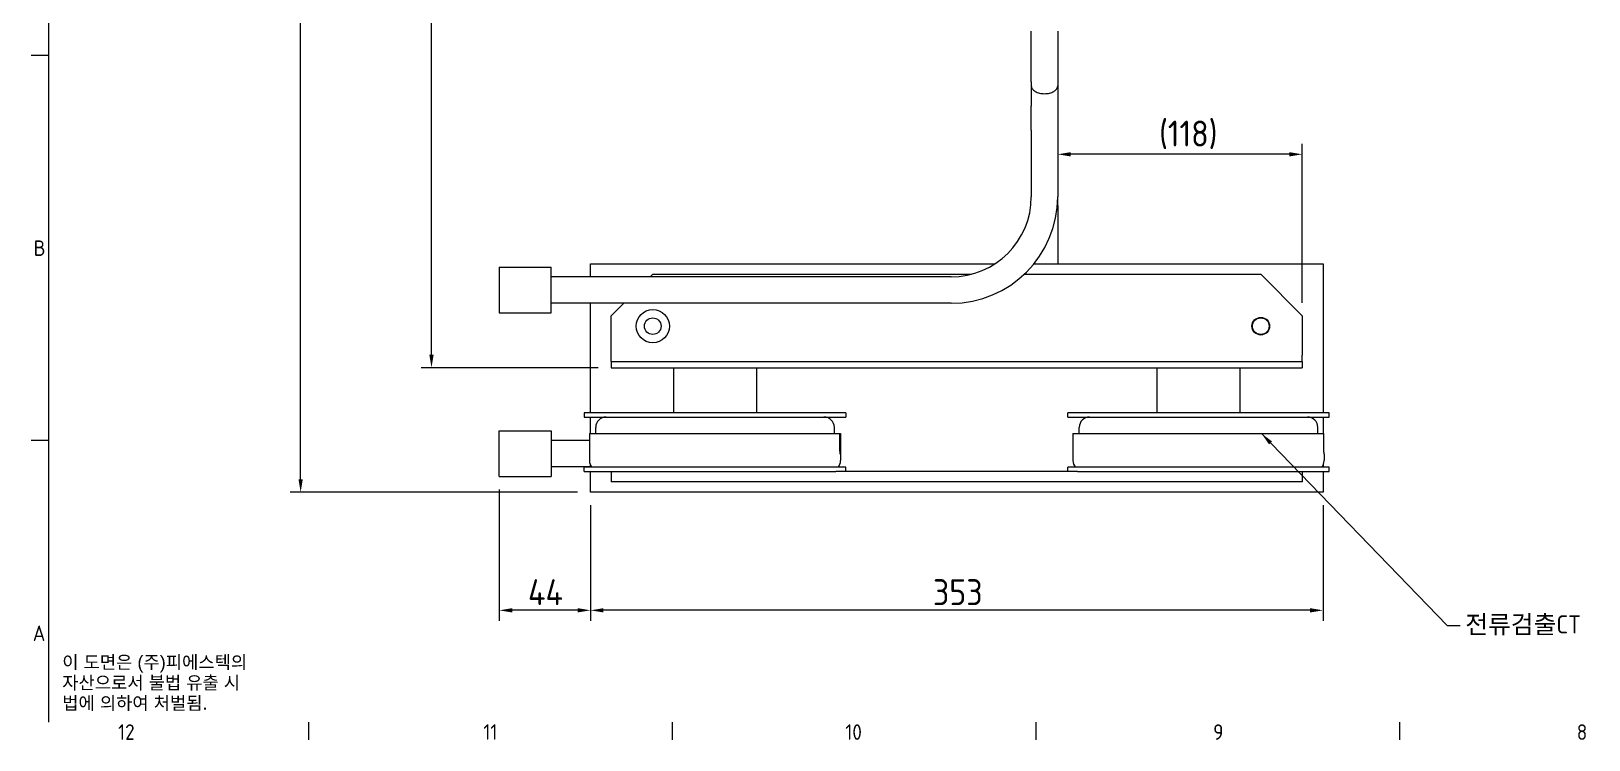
# Model space of a CAD drawing. Header units: millimetres. Extents: x 0 to 2102, y 0 to 1485.
# Drawn here: x 41 to 792, y 41 to 383 of the extents above; entities that cross this region are included whole.
import ezdxf

# ---------------------------------------------------------------- set-up
doc = ezdxf.new("R2010")
doc.units = ezdxf.units.MM
doc.header["$LTSCALE"] = 2.5
doc.layers.get('0').update_dxf_attribs({"color": 3, "lineweight": 5})
for name, color, linetype, lineweight in [('가시적인 것(ISO)', 3, 'Continuous', 5), ('경계(ISO)', 7, 'Continuous', 5), ('기호(ISO)', 5, 'Continuous', 5), ('치수(ISO)', 2, 'Continuous', 5)]:
    doc.layers.add(name, color=color, linetype=linetype, lineweight=lineweight)
doc.styles.add('문자 텍스트_PSTEK_POSCO', font='isocp.shx')
doc.styles.add('치수 텍스트_PSTEK_POSCO', font='isocp.shx')
doc.dimstyles.new('치수_PSTEK_POSCO', dxfattribs={"dimscale": 2.5, "dimtxt": 5, "dimasz": 2.5, "dimexe": 2, "dimexo": 2.5, "dimgap": 1, "dimtad": 1, "dimrnd": 1e-08, "dimdsep": 46, "dimtxsty": '치수 텍스트_PSTEK_POSCO', "dimcen": 0.09, "dimdle": 10, "dimclrd": 7, "dimclre": 7, "dimclrt": 2, "dimadec": 1, "dimazin": 2, "dimtfac": 1, "dimtmove": 0, "dimatfit": 3, "dimfxl": 0, "dimtolj": 1, "dimlwd": -1, "dimlwe": -1, "dimarcsym": 0})
doc.dimstyles.new('치수_PSTEK_POSCO$7', dxfattribs={"dimscale": 2.5, "dimtxt": 5, "dimasz": 2.5, "dimexe": 2, "dimexo": 2.5, "dimgap": 1, "dimtad": 1, "dimrnd": 1e-08, "dimdsep": 46, "dimtxsty": '치수 텍스트_PSTEK_POSCO', "dimcen": 0.09, "dimdle": 10, "dimclrd": 7, "dimclre": 7, "dimclrt": 2, "dimadec": 1, "dimazin": 2, "dimtfac": 1, "dimtmove": 0, "dimatfit": 3, "dimfxl": 0, "dimtolj": 1, "dimlwd": -1, "dimlwe": -1, "dimarcsym": 0})

# ---------------------------------------------------------------- blocks, each defined once
blk = doc.blocks.new('경계 Default Border')
at = {"layer": '경계(ISO)'}
for p, q in [((20, 148.5), (16.6, 148.5)), ((20, 74.25), (16.6, 74.25)), ((70.08, 20), (70.08, 16.6)), ((140.17, 20), (140.17, 16.6)), ((210.25, 20), (210.25, 16.6)), ((280.33, 20), (280.33, 16.6))]:
    blk.add_line(p, q, dxfattribs=at)
at = {"layer": '경계(ISO)', "flags": 128}
blk.add_lwpolyline([(20, 20), (20, 574)], dxfattribs=at)
at = {"layer": '경계(ISO)', "color": 2, "char_height": 3, "attachment_point": 7, "style": '문자 텍스트_PSTEK_POSCO'}
for s, insert in [('B', (17.08, 109.85)), ('A', (16.91, 35.62)), ('12', (33.36, 16.57)), ('11', (103.78, 16.6)), ('10', (173.53, 16.57)), ('9', (244.44, 16.57)), ('8', (314.52, 16.57))]:
    blk.add_mtext(s, dxfattribs=dict(at, insert=insert))
blk = doc.blocks.new('*D27')
at = {"layer": 'Defpoints', "color": 0}
for p in [(267.05, 168.26), (311.05, 160.76), (267.05, 103.84)]:
    blk.add_point(p, dxfattribs=at)
at = {"layer": '치수(ISO)', "color": 7}
for p, q in [((267.05, 162.01), (267.05, 98.84)), ((311.05, 154.51), (311.05, 98.84)), ((304.8, 103.84), (273.3, 103.84))]:
    blk.add_line(p, q, dxfattribs=at)
for points in [[(273.3, 104.88), (273.3, 102.8), (267.05, 103.84)], [(304.8, 104.88), (304.8, 102.8), (311.05, 103.84)]]:
    blk.add_solid(points, dxfattribs=at)
at = {"layer": '치수(ISO)', "color": 2, "insert": (280.92, 112.59), "char_height": 12.5, "attachment_point": 4, "style": '치수 텍스트_PSTEK_POSCO'}
blk.add_mtext('\\A1;44', dxfattribs=at)
blk = doc.blocks.new('*D28')
at = {"layer": 'Defpoints', "color": 0}
for p in [(311.05, 160.76), (664.05, 160.76), (311.05, 103.84)]:
    blk.add_point(p, dxfattribs=at)
at = {"layer": '치수(ISO)', "color": 7}
for p, q in [((311.05, 154.51), (311.05, 98.84)), ((664.05, 154.51), (664.05, 98.84)), ((657.8, 103.84), (317.3, 103.84))]:
    blk.add_line(p, q, dxfattribs=at)
for points in [[(317.3, 104.88), (317.3, 102.8), (311.05, 103.84)], [(657.8, 104.88), (657.8, 102.8), (664.05, 103.84)]]:
    blk.add_solid(points, dxfattribs=at)
at = {"layer": '치수(ISO)', "color": 2, "insert": (476.04, 112.59), "char_height": 12.5, "attachment_point": 4, "style": '치수 텍스트_PSTEK_POSCO'}
blk.add_mtext('\\A1;353', dxfattribs=at)
blk = doc.blocks.new('*D36')
at = {"layer": 'Defpoints', "color": 0}
for p in [(234.43, 884.09), (517.55, 884.09), (321.05, 220.76)]:
    blk.add_point(p, dxfattribs=at)
at = {"layer": '치수(ISO)', "color": 7}
for p, q in [((511.3, 884.09), (229.43, 884.09)), ((234.43, 227.01), (234.43, 877.84)), ((314.8, 220.76), (229.43, 220.76))]:
    blk.add_line(p, q, dxfattribs=at)
for points in [[(233.39, 877.84), (235.47, 877.84), (234.43, 884.09)], [(233.39, 227.01), (235.47, 227.01), (234.43, 220.76)]]:
    blk.add_solid(points, dxfattribs=at)
at = {"layer": '치수(ISO)', "color": 2, "insert": (224.92, 426.79), "char_height": 12.5, "attachment_point": 4, "rotation": 90, "style": '치수 텍스트_PSTEK_POSCO'}
blk.add_mtext('\\A1; (535)(소켓/부스바포함 전체길이)', dxfattribs=at)
blk = doc.blocks.new('*D37')
at = {"layer": 'Defpoints', "color": 0}
for p in [(536.17, 323.59), (536.17, 323.59), (654.05, 245.76)]:
    blk.add_point(p, dxfattribs=at)
at = {"layer": '치수(ISO)', "color": 7}
for p, q in [((647.8, 323.59), (542.42, 323.59)), ((654.05, 252.01), (654.05, 328.59))]:
    blk.add_line(p, q, dxfattribs=at)
for points in [[(542.42, 324.63), (542.42, 322.55), (536.17, 323.59)], [(647.8, 324.63), (647.8, 322.55), (654.05, 323.59)]]:
    blk.add_solid(points, dxfattribs=at)
at = {"layer": '치수(ISO)', "color": 2, "insert": (577.92, 332.96), "char_height": 12.5, "attachment_point": 4, "style": '치수 텍스트_PSTEK_POSCO'}
blk.add_mtext('\\A1; (118)', dxfattribs=at)
blk = doc.blocks.new('*D39')
at = {"layer": 'Defpoints', "color": 0}
for p in [(171.37, 884.09), (517.55, 884.09), (311.05, 160.76)]:
    blk.add_point(p, dxfattribs=at)
at = {"layer": '치수(ISO)', "color": 7}
for p, q in [((511.3, 884.09), (166.37, 884.09)), ((171.37, 167.01), (171.37, 877.84)), ((304.8, 160.76), (166.37, 160.76))]:
    blk.add_line(p, q, dxfattribs=at)
for points in [[(170.32, 877.84), (172.41, 877.84), (171.37, 884.09)], [(170.32, 167.01), (172.41, 167.01), (171.37, 160.76)]]:
    blk.add_solid(points, dxfattribs=at)
at = {"layer": '치수(ISO)', "color": 2, "insert": (161.85, 389.91), "char_height": 12.5, "attachment_point": 4, "rotation": 90, "style": '치수 텍스트_PSTEK_POSCO'}
blk.add_mtext('\\A1; (743.5)(소켓/부스바포함 전체길이)', dxfattribs=at)

msp = doc.modelspace()

# ---------------------------------------------------------------- linework, layer by layer
at = {"layer": '가시적인 것(ISO)'}
for p, q in [((523.4651, 358.5812), (523.4651, 382.9358)), ((536.1651, 382.9358), (536.1651, 358.5812)), ((523.4651, 358.5812), (523.4651, 356.528)), ((523.4651, 356.528), (523.4651, 346.812)), ((536.1651, 358.5812), (536.1651, 356.528)), ((536.1651, 356.528), (536.1651, 346.812)), ((523.4651, 335.2102), (523.4651, 346.812)), ((536.1651, 346.812), (536.1651, 335.2102)), ((523.4651, 335.2102), (523.4651, 303.1658)), ((536.1651, 335.2102), (536.1651, 303.1658)), ((536.1651, 298.9519), (536.1651, 303.1658)), ((536.1651, 298.9519), (536.1651, 270.7648)), ((311.0475, 264.5158), (311.0475, 270.7648)), ((311.0475, 270.7648), (505.8864, 270.7648)), ((524.6522, 270.7648), (664.0475, 270.7648)), ((664.0475, 270.7648), (664.0475, 198.9867)), ((267.0471, 269.1679), (267.0471, 247.1679)), ((267.0471, 269.1679), (292.0471, 269.1679)), ((292.0471, 247.1679), (292.0471, 269.1679)), ((484.8151, 264.5158), (292.0471, 264.5158)), ((341.0475, 265.7648), (339.7985, 264.5158)), ((341.0475, 265.7648), (494.5613, 265.7648)), ((520.0002, 265.7648), (634.0475, 265.7648)), ((654.0475, 245.7648), (634.0475, 265.7648)), ((484.8151, 251.8158), (292.0471, 251.8158)), ((311.0475, 198.9867), (311.0475, 251.8158)), ((327.0985, 251.8158), (321.0475, 245.7648)), ((267.0471, 247.1679), (292.0471, 247.1679)), ((321.0475, 226.7648), (321.0475, 245.7648)), ((654.0475, 245.7648), (654.0475, 226.7648)), ((321.0475, 223.7648), (321.0475, 226.7648)), ((654.0475, 223.7648), (654.0475, 226.7648)), ((321.0475, 223.7648), (654.0475, 223.7648)), ((321.0475, 223.7648), (321.0475, 220.7648)), ((321.0475, 220.7648), (654.0475, 220.7648)), ((351.0475, 220.7648), (351.0475, 198.9867)), ((391.0475, 220.7648), (391.0475, 198.9867)), ((584.0475, 198.9867), (584.0475, 220.7648)), ((624.0475, 198.9867), (624.0475, 220.7648)), ((654.0475, 223.7648), (654.0475, 220.7648)), ((434.0475, 198.9867), (308.0475, 198.9867)), ((308.0475, 198.9867), (308.0475, 196.9867)), ((308.0475, 196.9867), (434.0475, 196.9867)), ((311.0475, 188.9867), (311.0475, 196.9867)), ((434.0475, 198.9867), (434.0475, 196.9867)), ((667.0475, 198.9867), (541.0475, 198.9867)), ((541.0475, 196.9867), (541.0475, 198.9867)), ((541.0475, 196.9867), (667.0475, 196.9867)), ((664.0475, 196.9867), (664.0475, 188.9867)), ((667.0475, 196.9867), (667.0475, 198.9867)), ((267.0475, 168.2648), (267.0475, 190.2648)), ((267.0475, 190.2648), (292.0475, 190.2648)), ((292.0475, 190.2648), (292.0475, 168.2648)), ((310.5475, 188.9867), (431.1569, 188.9867)), ((310.5475, 188.9867), (310.5475, 175.9867)), ((313.5475, 188.9867), (313.5475, 191.9867)), ((428.5475, 188.9867), (428.5475, 191.9867)), ((431.1569, 188.9867), (431.537, 188.9867)), ((431.1569, 182.9867), (431.1569, 188.9867)), ((431.537, 188.9867), (431.537, 182.9867)), ((543.5475, 188.9867), (664.4469, 188.9867)), ((543.5475, 188.9867), (543.5475, 175.9867)), ((546.5475, 188.9867), (546.5475, 191.9867)), ((661.5475, 188.9867), (661.5475, 191.9867)), ((664.4469, 182.9867), (664.4469, 188.9867)), ((310.5475, 185.6163), (292.0475, 185.6163)), ((431.5475, 180.2051), (431.5475, 175.9867)), ((311.0475, 172.9163), (292.0475, 172.9163)), ((434.0475, 172.7648), (308.0475, 172.7648)), ((308.0475, 170.7648), (308.0475, 172.7648)), ((311.0475, 172.7648), (311.0475, 173.8072)), ((434.0475, 170.7648), (434.0475, 172.7648)), ((667.0475, 172.7648), (541.0475, 172.7648)), ((541.0475, 170.7648), (541.0475, 172.7648)), ((664.0475, 173.8072), (664.0475, 172.7648)), ((664.5475, 179.0196), (664.5475, 175.9867)), ((667.0475, 170.7648), (667.0475, 172.7648)), ((267.0475, 168.2648), (292.0475, 168.2648)), ((308.0475, 170.7648), (429.297, 170.7648)), ((311.0475, 160.7648), (311.0475, 170.7648)), ((321.0475, 170.7648), (321.0475, 165.7648)), ((654.0475, 165.7648), (321.0475, 165.7648)), ((545.7981, 170.7648), (429.297, 170.7648)), ((545.7981, 170.7648), (667.0475, 170.7648)), ((654.0475, 170.7648), (654.0475, 165.7648)), ((664.0475, 170.7648), (664.0475, 160.7648)), ((664.0475, 160.7648), (311.0475, 160.7648))]:
    msp.add_line(p, q, dxfattribs=at)
for centre, radius in [((341.0475, 240.7648), 8), ((341.0475, 240.7648), 4), ((634.0475, 240.7648), 4.25), ((634.0475, 240.7648), 4)]:
    msp.add_circle(centre, radius, dxfattribs=at)
for centre, radius, start, end in [((484.8151, 303.1658), 38.65, 270, 0), ((484.8151, 303.1658), 51.35, 270, 0), ((318.5475, 191.9867), 5, 90, 180), ((423.5475, 191.9867), 5, 0, 90), ((551.5475, 191.9867), 5, 90, 180), ((656.5475, 191.9867), 5, 0, 90), ((315.5475, 175.9867), 5, 180, 220.118205), ((426.5475, 175.9867), 5, 319.881795, 0), ((548.5475, 175.9867), 5, 180, 220.118205), ((659.5475, 175.9867), 5, 319.881795, 0)]:
    msp.add_arc(centre, radius, start, end, dxfattribs=at)
for points, knots in [([(523.4651, 356.528), (523.4651, 356.5184), (523.4652, 356.5089), (523.4669, 356.3775), (523.4786, 356.2557), (523.5887, 355.6464), (523.8399, 355.173), (524.642, 354.3092), (525.1858, 353.9273), (526.4923, 353.3115), (527.2407, 353.0827), (528.8373, 352.8103), (529.6684, 352.7671), (531.3039, 352.8699), (532.0925, 353.0128), (533.5318, 353.4657), (534.1691, 353.7708), (535.1616, 354.4695), (535.5306, 354.8464), (536.0299, 355.6517), (536.1594, 356.0738), (536.165, 356.5089), (536.1651, 356.5184), (536.1651, 356.528)], [-0.00490871, -0.00490871, -0.00490871, -0.00490871, 0, 0, 0.06262088, 0.06262088, 0.31479, 0.31479, 0.56752331, 0.56752331, 0.81860124, 0.81860124, 1.06666804, 1.06666804, 1.31221072, 1.31221072, 1.55726078, 1.55726078, 1.77867361, 1.77867361, 1.99734958, 1.99734958, 2.00226012, 2.00226012, 2.00226012, 2.00226012]), ([(431.4792, 178.9867), (431.4553, 178.9867), (431.423, 179.0871), (431.3512, 179.4954), (431.3122, 179.8032), (431.2453, 180.5133), (431.213, 180.963), (431.1686, 181.9485), (431.1569, 182.4843), (431.1569, 182.9867)], [0.60288738, 0.60288738, 0.60288738, 0.60288738, 0.753609176, 0.753609176, 0.904330972, 0.904330972, 1.055052866, 1.055052866, 1.20577476, 1.20577476, 1.20577476, 1.20577476]), ([(431.537, 182.9867), (431.537, 182.4843), (431.5392, 181.9485), (431.5447, 180.963), (431.5478, 180.5133), (431.5472, 179.8032), (431.5435, 179.4954), (431.5216, 179.0871), (431.5031, 178.9867), (431.4792, 178.9867)], [0, 0, 0, 0, 0.150721894, 0.150721894, 0.301443787, 0.301443787, 0.452165584, 0.452165584, 0.60288738, 0.60288738, 0.60288738, 0.60288738]), ([(664.5474, 179.0205), (664.5474, 179.0654), (664.5445, 179.1554), (664.5307, 179.4954), (664.5168, 179.8032), (664.4896, 180.5133), (664.4745, 180.963), (664.4529, 181.9485), (664.4469, 182.4843), (664.4469, 182.9867)], [0.653289986, 0.653289986, 0.653289986, 0.653289986, 0.753609176, 0.753609176, 0.904330972, 0.904330972, 1.055052866, 1.055052866, 1.20577476, 1.20577476, 1.20577476, 1.20577476])]:
    msp.add_open_spline(points, degree=3, knots=knots, dxfattribs=at)

# ---------------------------------------------------------------- block references
at = {"xscale": 2.5, "yscale": 2.5, "zscale": 2.5}
msp.add_blockref('경계 Default Border', (0, 0), dxfattribs=at)

# ---------------------------------------------------------------- texts
at = {"layer": '기호(ISO)', "color": 2, "insert": (732.57, 96.596), "char_height": 8.75, "width": 68.612927, "attachment_point": 4, "style": '치수 텍스트_PSTEK_POSCO'}
msp.add_mtext('{\\fISOCP|b0|i0;\\H8.7500;전류검출CT}', dxfattribs=at)
at = {"layer": '기호(ISO)', "color": 2, "insert": (56.4763, 68.6557), "char_height": 6.25, "width": 98.265259, "attachment_point": 4, "line_spacing_factor": 0.944221, "style": '문자 텍스트_PSTEK_POSCO'}
msp.add_mtext('{\\fArial|b0|i0;\\H6.2500;이 도면은 (주)피에스텍의\\P자산으로서 불법 유출 시 \\P법에 의하여 처벌됨.}', dxfattribs=at)

# ---------------------------------------------------------------- dimensions: what is measured, and where the dimension line sits
at = {"layer": '치수(ISO)', "color": 7}
for base, p1, p2, angle, text, override, picture, middle in [((171.3656, 884.0908), (311.0475, 160.7648), (517.5475, 884.0908), 90, ' (743.5)(소켓/부스바포함 전체길이)', {"dimdec": 2, "dimtp": 0, "dimtm": 0, "dimtdec": 2, "dimtofl": 0, "dimatfit": 1}, '*D39', (171.3656, 522.4278)), ((234.4269, 884.0908), (321.0475, 220.7648), (517.5475, 884.0908), 90, ' (535)(소켓/부스바포함 전체길이)', {"dimdec": 2, "dimtp": 0, "dimtm": 0, "dimtdec": 2, "dimtofl": 0, "dimatfit": 1}, '*D36', (234.4269, 552.4278)), ((536.1651, 323.5875), (654.0475, 245.7648), (536.1651, 323.5875), 180, ' (118)', {"dimdec": 2, "dimse2": 1, "dimtp": 0, "dimtm": 0, "dimtdec": 2, "dimtofl": 0, "dimatfit": 1}, '*D37', (595.1063, 323.5875))]:
    dim = msp.add_linear_dim(base=base, p1=p1, p2=p2, angle=angle, text=text, dimstyle='치수_PSTEK_POSCO', override=override, dxfattribs=at)
    dim.commit()
    dim.dimension.update_dxf_attribs({"geometry": picture, "text_midpoint": middle, "dimtype": 160})
dim = msp.add_linear_dim(base=(267.0475, 103.8402), p1=(311.0475, 160.7648), p2=(267.0475, 168.2648), dimstyle='치수_PSTEK_POSCO', override={"dimdec": 2, "dimtp": 0, "dimtm": 0, "dimtdec": 2, "dimtofl": 0, "dimatfit": 1}, dxfattribs=at)
dim.commit()
dim.dimension.update_dxf_attribs({"geometry": '*D27', "text_midpoint": (289.0475, 103.8402), "dimtype": 160})
dim = msp.add_linear_dim(base=(311.0475, 103.8402), p1=(664.0475, 160.7648), p2=(311.0475, 160.7648), angle=180, dimstyle='치수_PSTEK_POSCO', override={"dimdec": 2, "dimtp": 0, "dimtm": 0, "dimtdec": 2, "dimtofl": 0, "dimatfit": 1}, dxfattribs=at)
dim.commit()
dim.dimension.update_dxf_attribs({"geometry": '*D28', "text_midpoint": (487.5475, 103.8402), "dimtype": 160})

# ---------------------------------------------------------------- leaders
at = {"layer": '기호(ISO)', "color": 7, "annotation_type": 0, "has_hookline": 1, "hookline_direction": 0, "text_width": 59.5631}
msp.add_leader([(634.4243, 188.9867), (723.82, 96.596), (730.07, 96.596)], dimstyle='치수_PSTEK_POSCO$7', override={"dimtad": 0}, dxfattribs=at)

doc.saveas('drawing.dxf')
